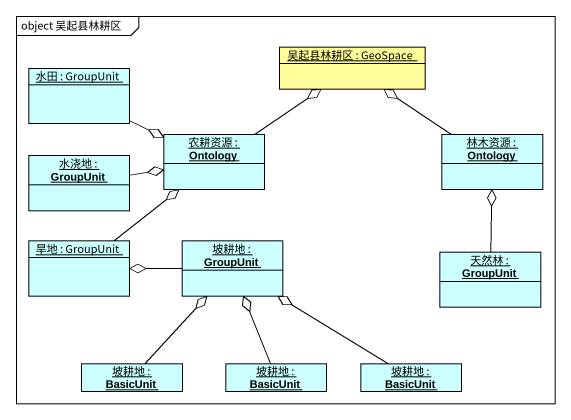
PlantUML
@startuml
mainframe object 吴起县林耕区
hide circle
hide empty members
object "水田 : GroupUnit" as 水田 #CCFFFF
object "吴起县林耕区 : GeoSpace" as 吴起县林耕区 #FFFE99
object "水浇地 : GroupUnit" as 水浇地 #CCFFFF
object "农耕资源 : Ontology" as 农耕资源 #CCFFFF
object "林木资源 : Ontology" as 林木资源 #CCFFFF
object "旱地 : GroupUnit" as 旱地 #CCFFFF
object "坡耕地 : GroupUnit" as 坡耕地 #CCFFFF
object "天然林 : GroupUnit" as 天然林 #CCFFFF
object "坡耕地 : BasicUnit" as 坡耕地_2 #CCFFFF
object "坡耕地 : BasicUnit" as 坡耕地_3 #CCFFFF
object "坡耕地 : BasicUnit" as 坡耕地_4 #CCFFFF
水田 -right-o 农耕资源
水浇地 -right-o 农耕资源
农耕资源 -up-o 吴起县林耕区
林木资源 -up-o 吴起县林耕区
旱地 -up-o 农耕资源
坡耕地 -left-o 旱地
天然林 -up-o 林木资源
坡耕地_2 -up-o 坡耕地
坡耕地_3 -up-o 坡耕地
坡耕地_4 -up-o 坡耕地
@enduml
